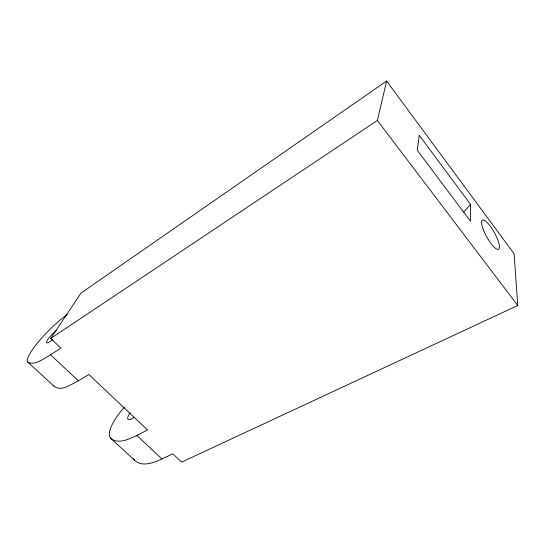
<?xml version="1.0" encoding="UTF-8"?>
<svg xmlns="http://www.w3.org/2000/svg" width="545" height="545" viewBox="0 0 545 545"><rect width="100%" height="100%" fill="white"/><g stroke="black" fill="none" stroke-linecap="round" stroke-linejoin="round"><path stroke-width="0.82" d="M470.601 204.491L470.444 221.236L417.286 150.291L419.234 135.269L470.601 204.491L463.741 212.019M110.376 437.989C117.706 444.815 129.076 439.106 136.822 435.489L147.559 429.971L88.828 374.476L78.351 380.798C71.422 384.062 61.64 391.957 54.193 386.337L27.584 361.88C33.729 366.417 44.097 358.433 50.562 354.809L60.897 348.091L50.705 338.459L377.378 120.465L386.616 81.041L514.112 253.793L517.75 305.493L181.594 462.133L172.772 453.801L161.933 458.979C153.772 462.589 142.102 467.549 134.567 460.218L110.349 437.948A35.623 11.622 -46.4 0 1 124.24 407.313M50.705 338.459L80.973 293.108L386.616 81.041M50.562 354.809L78.351 380.798M136.822 435.489L161.933 458.979M134.533 460.178L134.567 460.218A35.112 12.753 -46.9 0 1 133.852 459.108M377.378 120.465L517.75 305.493M52.64 339.603A10.668 2.132 -45 0 1 46.727 341.429A10.668 2.132 -45 0 1 56.455 330.352M27.584 361.88A37.38 7.48 -45 0 1 38.525 341.708A37.38 7.48 -45 0 1 66.797 314.874M66.994 314.724A37.38 7.48 -45 0 1 67.389 314.445M134.295 417.238A10.171 3.318 -46.4 0 1 128.061 419.378A10.171 3.318 -46.4 0 1 130.091 412.899M54.193 386.337A36.815 8.863 -45.4 0 1 53.832 385.601M133.804 458.999A35.112 12.753 -46.9 0 1 133.668 458.665M483.081 229.07A16.663 4.394 61 0 0 498.539 249.331A16.663 4.394 61 0 0 489.948 225.766A16.663 4.394 61 0 0 483.081 229.07"/></g></svg>
